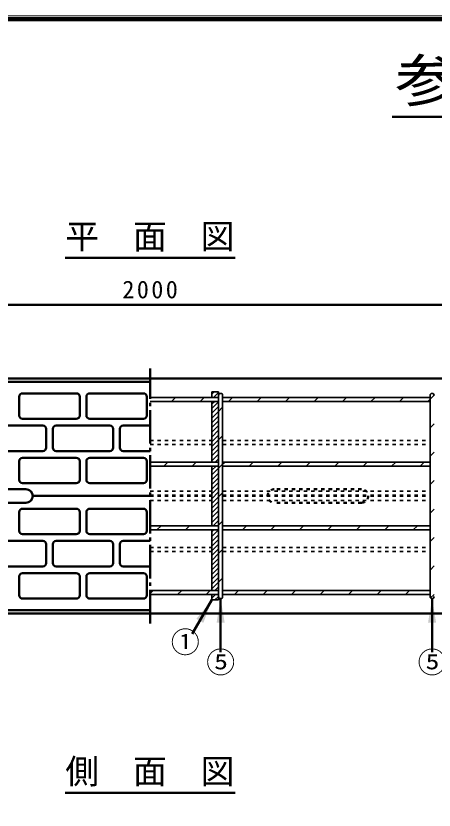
# Model space of a CAD drawing. Units: millimetres, scale not verified. Extents: x 100 to 4105, y 100 to 2870.
# Drawn here: x 2718 to 3341, y 1686 to 2870 of the extents above; entities that cross this region are included whole.
import ezdxf
from ezdxf.enums import TextEntityAlignment as Align

# ---------------------------------------------------------------- set-up
doc = ezdxf.new("R2010")
doc.units = ezdxf.units.MM
doc.header["$LTSCALE"] = 5
doc.linetypes.add('USER1', pattern=[2.2, 1, -1.2])
doc.linetypes.add('USER2', pattern=[13.4, 10, -1.2, 1, -1.2])
doc.layers.add('V-nasSTD', color=7, linetype='Continuous', lineweight=50)
doc.styles.add('ＭＳ ゴシック', font='')
doc.styles.get('ＭＳ ゴシック').set_extended_font_data('MS Gothic')

msp = doc.modelspace()

# ---------------------------------------------------------------- hatches: boundary and pattern name
at = {"layer": 'V-nasSTD'}
for points in [[(3028.814, 1965.351), (3022.814, 2001.351), (3016.814, 1965.351)], [(3343.814, 1965.351), (3337.814, 2001.351), (3331.814, 1965.351)], [(2986.617, 1971.174), (3009.814, 1999.351), (2997.01, 1965.174)]]:
    msp.add_hatch(color=256, dxfattribs=at).paths.add_polyline_path(points)

# ---------------------------------------------------------------- linework, layer by layer
at = {"layer": 'V-nasSTD', "lineweight": 100}
msp.add_line((4100, 2865), (105, 2865), dxfattribs=at)
at = {"layer": 'V-nasSTD'}
for p, q in [((3278.536, 2719.753), (4000.536, 2719.753)), ((2791.41, 2509.351), (3044.217, 2509.351)), ((1917.814, 2439.351), (3917.814, 2439.351)), ((3917.814, 2329.351), (1917.814, 2329.351)), ((1925.814, 2324.351), (2917.814, 2324.351)), ((2722.814, 2302.351), (2722.814, 2274.351)), ((2807.814, 2307.351), (2727.814, 2307.351)), ((2812.814, 2274.351), (2812.814, 2302.351)), ((2822.814, 2302.351), (2822.814, 2274.351)), ((2907.814, 2307.351), (2827.814, 2307.351)), ((2912.814, 2274.351), (2912.814, 2302.351)), ((2727.814, 2269.351), (2807.814, 2269.351)), ((2827.814, 2269.351), (2907.814, 2269.351)), ((2757.814, 2259.351), (2677.814, 2259.351)), ((2762.814, 2226.351), (2762.814, 2254.351)), ((2772.814, 2254.351), (2772.814, 2226.351)), ((2857.814, 2259.351), (2777.814, 2259.351)), ((2862.814, 2226.351), (2862.814, 2254.351)), ((2872.814, 2254.351), (2872.814, 2226.351)), ((2917.814, 2259.351), (2877.814, 2259.351)), ((2677.814, 2221.351), (2757.814, 2221.351)), ((2777.814, 2221.351), (2857.814, 2221.351)), ((2877.814, 2221.351), (2917.814, 2221.351)), ((2722.814, 2206.351), (2722.814, 2178.351)), ((2807.814, 2211.351), (2727.814, 2211.351)), ((2812.814, 2178.351), (2812.814, 2206.351)), ((2822.814, 2206.351), (2822.814, 2178.351)), ((2907.814, 2211.351), (2827.814, 2211.351)), ((2912.814, 2178.351), (2912.814, 2206.351)), ((2727.814, 2173.351), (2807.814, 2173.351)), ((2827.814, 2173.351), (2907.814, 2173.351)), ((2602.814, 2164.351), (2732.814, 2164.351)), ((2602.814, 2144.351), (2732.814, 2144.351)), ((2742.814, 2154.351), (2917.814, 2154.351)), ((2727.814, 2135.351), (2807.814, 2135.351)), ((2827.814, 2135.351), (2907.814, 2135.351)), ((2722.814, 2102.351), (2722.814, 2130.351)), ((2812.814, 2130.351), (2812.814, 2102.351)), ((2822.814, 2102.351), (2822.814, 2130.351)), ((2912.814, 2130.351), (2912.814, 2102.351)), ((2807.814, 2097.351), (2727.814, 2097.351)), ((2907.814, 2097.351), (2827.814, 2097.351)), ((2677.814, 2087.351), (2757.814, 2087.351)), ((2777.814, 2087.351), (2857.814, 2087.351)), ((2877.814, 2087.351), (2917.814, 2087.351)), ((2762.814, 2082.351), (2762.814, 2054.351)), ((2772.814, 2054.351), (2772.814, 2082.351)), ((2862.814, 2082.351), (2862.814, 2054.351)), ((2872.814, 2054.351), (2872.814, 2082.351)), ((2757.814, 2049.351), (2677.814, 2049.351)), ((2857.814, 2049.351), (2777.814, 2049.351)), ((2917.814, 2049.351), (2877.814, 2049.351)), ((2727.814, 2039.351), (2807.814, 2039.351)), ((2827.814, 2039.351), (2907.814, 2039.351)), ((2722.814, 2006.351), (2722.814, 2034.351)), ((2812.814, 2034.351), (2812.814, 2006.351)), ((2822.814, 2006.351), (2822.814, 2034.351)), ((2912.814, 2034.351), (2912.814, 2006.351)), ((2807.814, 2001.351), (2727.814, 2001.351)), ((2907.814, 2001.351), (2827.814, 2001.351)), ((3022.814, 1921.401), (3022.814, 2001.351)), ((3337.814, 1921.401), (3337.814, 2001.351)), ((2980.524, 1948.619), (3009.814, 1999.351)), ((1917.814, 1979.351), (3917.814, 1979.351)), ((1925.814, 1984.351), (2917.814, 1984.351)), ((2791.41, 1711.89), (3044.217, 1711.89))]:
    msp.add_line(p, q, dxfattribs=at)
at = {"layer": 'V-nasSTD', "linetype": 'USER2'}
msp.add_line((2917.814, 1964.351), (2917.814, 2344.351), dxfattribs=at)
at = {"layer": 'V-nasSTD', "lineweight": 35}
for p, q in [((3013.285, 2309.351), (3009.814, 2305.879)), ((3009.814, 2309.351), (3009.814, 2301.351)), ((3009.814, 2309.351), (3019.814, 2309.351)), ((3019.814, 2308.808), (3012.356, 2301.351)), ((3019.814, 2309.351), (3019.814, 2304.351)), ((2917.814, 2301.351), (3019.814, 2301.351)), ((2949.788, 2295.351), (2955.788, 2301.351)), ((2992.214, 2295.351), (2998.214, 2301.351)), ((3019.427, 2301.351), (3019.814, 2301.737)), ((3019.814, 2304.351), (3019.814, 2004.351)), ((3025.814, 2304.351), (3025.814, 2004.351)), ((3025.814, 2301.351), (3334.814, 2301.351)), ((3040.64, 2301.351), (3034.64, 2295.351)), ((3077.067, 2295.351), (3083.067, 2301.351)), ((3119.493, 2295.351), (3125.493, 2301.351)), ((3161.92, 2295.351), (3167.92, 2301.351)), ((3204.346, 2295.351), (3210.346, 2301.351)), ((3246.772, 2295.351), (3252.772, 2301.351)), ((3289.199, 2295.351), (3295.199, 2301.351)), ((3331.625, 2295.351), (3334.814, 2298.539)), ((3340.808, 2304.534), (3334.814, 2298.539)), ((3334.814, 2304.351), (3334.814, 2004.351)), ((2917.814, 2295.351), (3019.814, 2295.351)), ((3013.427, 2295.351), (3009.814, 2291.737)), ((3009.814, 2295.351), (3009.814, 2204.851)), ((3019.814, 2294.666), (3009.814, 2284.666)), ((3019.814, 2287.595), (3009.814, 2277.595)), ((3025.814, 2286.524), (3019.814, 2280.524)), ((3025.814, 2295.351), (3334.814, 2295.351)), ((3019.814, 2280.524), (3009.814, 2270.524)), ((3019.814, 2273.453), (3009.814, 2263.453)), ((3019.814, 2266.382), (3009.814, 2256.382)), ((3340.814, 2262.113), (3334.814, 2256.113)), ((3019.814, 2259.311), (3009.814, 2249.311)), ((3019.814, 2252.24), (3009.814, 2242.24)), ((3019.814, 2245.169), (3009.814, 2235.169)), ((3019.814, 2238.098), (3009.814, 2228.098)), ((3025.814, 2244.098), (3019.814, 2238.098)), ((3019.814, 2231.027), (3009.814, 2221.027)), ((3019.814, 2223.956), (3009.814, 2213.956)), ((3019.814, 2216.885), (3009.814, 2206.885)), ((3340.814, 2219.686), (3334.814, 2213.686)), ((2917.814, 2204.851), (3019.814, 2204.851)), ((2938.14, 2198.851), (2944.14, 2204.851)), ((2980.567, 2198.851), (2986.567, 2204.851)), ((3014.851, 2204.851), (3019.814, 2209.813)), ((3028.993, 2204.851), (3025.814, 2201.671)), ((3025.814, 2204.851), (3334.814, 2204.851)), ((3065.42, 2198.851), (3071.42, 2204.851)), ((3107.846, 2198.851), (3113.846, 2204.851)), ((3150.272, 2198.851), (3156.272, 2204.851)), ((3192.699, 2198.851), (3198.699, 2204.851)), ((3235.125, 2198.851), (3241.125, 2204.851)), ((3277.552, 2198.851), (3283.552, 2204.851)), ((3319.978, 2198.851), (3325.978, 2204.851)), ((2917.814, 2198.851), (3019.814, 2198.851)), ((3015.922, 2198.851), (3009.814, 2192.742)), ((3009.814, 2198.851), (3009.814, 2109.851)), ((3019.814, 2195.671), (3009.814, 2185.671)), ((3025.814, 2201.671), (3019.814, 2195.671)), ((3025.814, 2198.851), (3334.814, 2198.851)), ((3019.814, 2188.6), (3009.814, 2178.6)), ((3019.814, 2181.529), (3009.814, 2171.529)), ((3019.814, 2174.458), (3009.814, 2164.458)), ((3019.814, 2167.387), (3009.814, 2157.387)), ((3340.814, 2177.26), (3334.814, 2171.26)), ((3019.814, 2160.316), (3009.814, 2150.316)), ((3025.814, 2159.245), (3019.814, 2153.245)), ((3019.814, 2153.245), (3009.814, 2143.245)), ((3019.814, 2146.174), (3009.814, 2136.174)), ((3019.814, 2139.103), (3009.814, 2129.103)), ((3019.814, 2132.032), (3009.814, 2122.032)), ((3340.814, 2134.834), (3334.814, 2128.834)), ((3019.814, 2124.961), (3009.814, 2114.961)), ((2917.814, 2109.851), (3019.814, 2109.851)), ((2927.993, 2103.851), (2933.993, 2109.851)), ((2970.42, 2103.851), (2976.42, 2109.851)), ((3019.814, 2117.89), (3011.775, 2109.851)), ((3018.846, 2109.851), (3019.814, 2110.818)), ((3025.814, 2116.818), (3019.814, 2110.818)), ((3025.814, 2109.851), (3334.814, 2109.851)), ((3055.272, 2103.851), (3061.272, 2109.851)), ((3097.699, 2103.851), (3103.699, 2109.851)), ((3140.125, 2103.851), (3146.125, 2109.851)), ((3182.552, 2103.851), (3188.552, 2109.851)), ((3224.978, 2103.851), (3230.978, 2109.851)), ((3267.404, 2103.851), (3273.404, 2109.851)), ((3309.831, 2103.851), (3315.831, 2109.851)), ((2917.814, 2103.851), (3019.814, 2103.851)), ((3012.846, 2103.851), (3009.814, 2100.818)), ((3009.814, 2103.851), (3009.814, 2013.351)), ((3019.814, 2103.747), (3009.814, 2093.747)), ((3019.814, 2096.676), (3009.814, 2086.676)), ((3025.814, 2103.851), (3334.814, 2103.851)), ((3019.814, 2089.605), (3009.814, 2079.605)), ((3340.814, 2092.407), (3334.814, 2086.407)), ((3019.814, 2082.534), (3009.814, 2072.534)), ((3019.814, 2075.463), (3009.814, 2065.463)), ((3025.814, 2074.392), (3019.814, 2068.392)), ((3019.814, 2068.392), (3009.814, 2058.392)), ((3019.814, 2061.321), (3009.814, 2051.321)), ((3019.814, 2054.25), (3009.814, 2044.25)), ((3340.814, 2049.981), (3334.814, 2043.981)), ((3019.814, 2047.179), (3009.814, 2037.179)), ((3019.814, 2040.108), (3009.814, 2030.108)), ((3019.814, 2033.037), (3009.814, 2023.037)), ((3019.814, 2025.966), (3009.814, 2015.966)), ((3025.814, 2031.966), (3019.814, 2025.966)), ((2917.814, 2008.818), (2922.346, 2013.351)), ((2917.814, 2013.351), (3019.814, 2013.351)), ((2958.772, 2007.351), (2964.772, 2013.351)), ((3001.199, 2007.351), (3007.199, 2013.351)), ((3014.27, 2013.351), (3019.814, 2018.895)), ((3025.814, 2013.351), (3334.814, 2013.351)), ((3043.625, 2007.351), (3049.625, 2013.351)), ((3086.052, 2007.351), (3092.052, 2013.351)), ((3128.478, 2007.351), (3134.478, 2013.351)), ((3170.904, 2007.351), (3176.904, 2013.351)), ((3213.331, 2007.351), (3219.331, 2013.351)), ((3255.757, 2007.351), (3261.757, 2013.351)), ((3298.184, 2007.351), (3304.184, 2013.351)), ((2917.814, 2007.351), (3019.814, 2007.351)), ((3015.341, 2007.351), (3009.814, 2001.824)), ((3009.814, 1999.351), (3009.814, 2007.351)), ((3014.412, 1999.351), (3019.814, 2004.752)), ((3019.814, 2004.351), (3019.814, 1999.351)), ((3025.814, 2007.351), (3334.814, 2007.351)), ((3340.814, 2007.554), (3335.593, 2002.334)), ((3009.814, 1999.351), (3019.814, 1999.351))]:
    msp.add_line(p, q, dxfattribs=at)
at = {"layer": 'V-nasSTD', "linetype": 'USER1', "lineweight": 35}
for p, q in [((2917.814, 2236.924), (3009.814, 2236.924)), ((2917.814, 2230.924), (3009.814, 2230.924)), ((3025.814, 2236.924), (3334.814, 2236.924)), ((3025.814, 2230.924), (3334.814, 2230.924)), ((2917.814, 2161.351), (3009.814, 2161.351)), ((2917.814, 2155.351), (3009.814, 2155.351)), ((3025.814, 2161.351), (3334.814, 2161.351)), ((3025.814, 2155.351), (3334.814, 2155.351)), ((2917.814, 2153.851), (3009.814, 2153.851)), ((2917.814, 2147.851), (3009.814, 2147.851)), ((3025.814, 2153.851), (3334.814, 2153.851)), ((3025.814, 2147.851), (3334.814, 2147.851)), ((2917.814, 2077.778), (3009.814, 2077.778)), ((3025.814, 2077.778), (3334.814, 2077.778)), ((2917.814, 2071.778), (3009.814, 2071.778)), ((3025.814, 2071.778), (3334.814, 2071.778))]:
    msp.add_line(p, q, dxfattribs=at)
at = {"layer": 'V-nasSTD', "linetype": 'USER1'}
for p, q in [((3232.736, 2164.351), (3102.736, 2164.351)), ((3232.736, 2144.351), (3102.736, 2144.351))]:
    msp.add_line(p, q, dxfattribs=at)
at = {"layer": 'V-nasSTD', "lineweight": 13}
msp.add_lwpolyline([(100, 100), (100, 2870), (4105, 2870), (4105, 100)], close=True, dxfattribs=at)
at = {"layer": 'V-nasSTD'}
for centre, radius, start, end in [((2727.814, 2302.351), 5, 90, 180), ((2807.814, 2302.351), 5, 0, 90), ((2827.814, 2302.351), 5, 90, 180), ((2907.814, 2302.351), 5, 0, 90), ((2727.814, 2274.351), 5, 180, 270), ((2807.814, 2274.351), 5, 270, 0), ((2827.814, 2274.351), 5, 180, 270), ((2907.814, 2274.351), 5, 270, 0), ((2757.814, 2254.351), 5, 0, 90), ((2777.814, 2254.351), 5, 90, 180), ((2857.814, 2254.351), 5, 0, 90), ((2877.814, 2254.351), 5, 90, 180), ((2757.814, 2226.351), 5, 270, 0), ((2777.814, 2226.351), 5, 180, 270), ((2857.814, 2226.351), 5, 270, 0), ((2877.814, 2226.351), 5, 180, 270), ((2727.814, 2206.351), 5, 90, 180), ((2807.814, 2206.351), 5, 0, 90), ((2827.814, 2206.351), 5, 90, 180), ((2907.814, 2206.351), 5, 0, 90), ((2727.814, 2178.351), 5, 180, 270), ((2807.814, 2178.351), 5, 270, 0), ((2827.814, 2178.351), 5, 180, 270), ((2907.814, 2178.351), 5, 270, 0), ((2732.814, 2154.351), 10, 270, 90), ((2727.814, 2130.351), 5, 90, 180), ((2807.814, 2130.351), 5, 0, 90), ((2827.814, 2130.351), 5, 90, 180), ((2907.814, 2130.351), 5, 0, 90), ((2727.814, 2102.351), 5, 180, 270), ((2807.814, 2102.351), 5, 270, 0), ((2827.814, 2102.351), 5, 180, 270), ((2907.814, 2102.351), 5, 270, 0), ((2757.814, 2082.351), 5, 0, 90), ((2777.814, 2082.351), 5, 90, 180), ((2857.814, 2082.351), 5, 0, 90), ((2877.814, 2082.351), 5, 90, 180), ((2757.814, 2054.351), 5, 270, 0), ((2777.814, 2054.351), 5, 180, 270), ((2857.814, 2054.351), 5, 270, 0), ((2877.814, 2054.351), 5, 180, 270), ((2727.814, 2034.351), 5, 90, 180), ((2807.814, 2034.351), 5, 0, 90), ((2827.814, 2034.351), 5, 90, 180), ((2907.814, 2034.351), 5, 0, 90), ((2727.814, 2006.351), 5, 180, 270), ((2807.814, 2006.351), 5, 270, 0), ((2827.814, 2006.351), 5, 180, 270), ((2907.814, 2006.351), 5, 270, 0)]:
    msp.add_arc(centre, radius, start, end, dxfattribs=at)
at = {"layer": 'V-nasSTD', "lineweight": 35}
for centre, start, end in [((3022.814, 2304.351), 0, 180), ((3337.814, 2304.351), 0, 180), ((3022.814, 2004.351), 180, 0), ((3337.814, 2004.351), 180, 0)]:
    msp.add_arc(centre, 3, start, end, dxfattribs=at)
at = {"layer": 'V-nasSTD', "linetype": 'USER1'}
for centre, start, end in [((3102.736, 2154.351), 90, 270), ((3232.736, 2154.351), 270, 90)]:
    msp.add_arc(centre, 10, start, end, dxfattribs=at)

# ---------------------------------------------------------------- texts
at = {"layer": 'V-nasSTD', "style": 'ＭＳ ゴシック', "width": 1.15}
msp.add_text('参考重量\u3000378kg', height=62.32, dxfattribs=at).set_placement((3282.536, 2804.753), align=Align.TOP_LEFT)
at = {"layer": 'V-nasSTD', "style": 'ＭＳ ゴシック'}
for s, height, p in [('平\u3000面\u3000図', 36.95, (2791.41, 2559.751)), ('①', 31.67, (2948.56, 1952.27)), ('⑤', 31.67, (3001.25, 1922.251)), ('⑤', 31.67, (3316.25, 1922.251)), ('側\u3000面\u3000図', 36.95, (2791.41, 1762.29))]:
    msp.add_text(s, height=height, dxfattribs=at).set_placement(p, align=Align.TOP_LEFT)
at = {"layer": 'V-nasSTD', "insert": (2876.414, 2475.351), "char_height": 26.39, "attachment_point": 1, "style": 'ＭＳ ゴシック'}
msp.add_mtext('\\T1.2;2000', dxfattribs=at)

doc.saveas('drawing.dxf')
